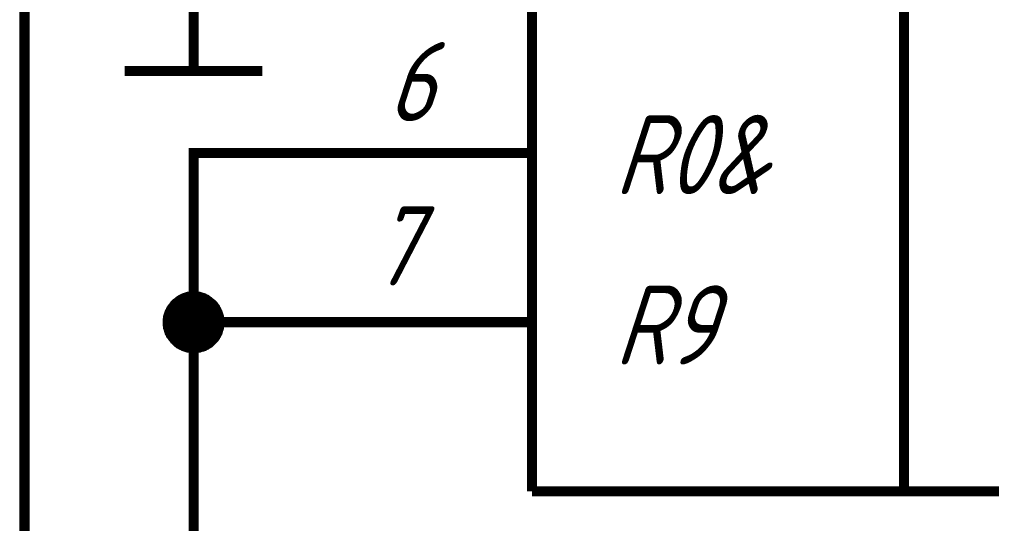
# Paper-space layout 'Layout1' of a CAD drawing. Header units: millimetres. Extents: x 0 to 420, y 0 to 297.
# Drawn here: x 152.47 to 181.2, y 199.2 to 214.09 of the extents above; entities that cross this region are included whole.
import ezdxf

# ---------------------------------------------------------------- set-up
doc = ezdxf.new("R2010")
doc.units = ezdxf.units.MM
doc.layers.add('Sheet', color=255, linetype='Continuous')
doc.styles.add('GOST', font='', dxfattribs={"oblique": 18})
doc.styles.get('GOST').set_extended_font_data('GOST type A')

psp = doc.layouts.get("Layout1")

# ---------------------------------------------------------------- linework, layer by layer
at = {"layer": 'Sheet'}
for points, const_width in [([(167.619, 200.15), (167.619, 245.146)], 0.3), ([(178.611, 245.146), (178.611, 200.15)], 0.3), ([(162.634, 240.149), (152.619, 240.149), (152.619, 160.15), (227.103, 160.15), (372.589, 160.15), (372.589, 110.133), (370.097, 110.133)], 0.3), ([(157.616, 217.645), (157.616, 212.569)], 0.3), ([(155.583, 212.569), (159.648, 212.569)], 0.3), ([(162.623, 210.144), (157.616, 210.144), (157.616, 205.147), (157.616, 172.648)], 0.3), ([(167.619, 210.144), (162.623, 210.144)], 0.3), ([(156.852, 205.147), (156.852, 205.18), (156.852, 205.225), (156.863, 205.259), (156.863, 205.304), (156.875, 205.338), (156.886, 205.371), (156.897, 205.405), (156.908, 205.439), (156.931, 205.472), (156.942, 205.506), (156.964, 205.54), (156.987, 205.573), (157.009, 205.596), (157.032, 205.63), (157.054, 205.663), (157.077, 205.686), (157.099, 205.708), (157.133, 205.731), (157.166, 205.753), (157.189, 205.776), (157.223, 205.798), (157.256, 205.82), (157.29, 205.832), (157.324, 205.854), (157.357, 205.865), (157.391, 205.877), (157.425, 205.888), (157.458, 205.899), (157.503, 205.899), (157.537, 205.91), (157.582, 205.91), (157.616, 205.91)], 0.3), ([(156.852, 205.147), (156.852, 205.18), (156.852, 205.225), (156.863, 205.259), (156.863, 205.304), (156.875, 205.338), (156.886, 205.371), (156.897, 205.405), (156.908, 205.439), (156.931, 205.472), (156.942, 205.506), (156.964, 205.54), (156.987, 205.573), (157.009, 205.596), (157.032, 205.63), (157.054, 205.663), (157.077, 205.686), (157.099, 205.708), (157.133, 205.731), (157.166, 205.753), (157.189, 205.776), (157.223, 205.798), (157.256, 205.82), (157.29, 205.832), (157.324, 205.854), (157.357, 205.865), (157.391, 205.877), (157.425, 205.888), (157.458, 205.899), (157.503, 205.899), (157.537, 205.91), (157.582, 205.91), (157.616, 205.91)], 0.3), ([(156.852, 205.147), (156.852, 205.18), (156.852, 205.225), (156.863, 205.259), (156.863, 205.304), (156.875, 205.338), (156.886, 205.371), (156.897, 205.405), (156.908, 205.439), (156.931, 205.472), (156.942, 205.506), (156.964, 205.54), (156.987, 205.573), (157.009, 205.596), (157.032, 205.63), (157.054, 205.663), (157.077, 205.686), (157.099, 205.708), (157.133, 205.731), (157.166, 205.753), (157.189, 205.776), (157.223, 205.798), (157.256, 205.82), (157.29, 205.832), (157.324, 205.854), (157.357, 205.865), (157.391, 205.877), (157.425, 205.888), (157.458, 205.899), (157.503, 205.899), (157.537, 205.91), (157.582, 205.91), (157.616, 205.91)], 0.3), ([(156.852, 205.147), (156.852, 205.18), (156.852, 205.225), (156.863, 205.259), (156.863, 205.304), (156.875, 205.338), (156.886, 205.371), (156.897, 205.405), (156.908, 205.439), (156.931, 205.472), (156.942, 205.506), (156.964, 205.54), (156.987, 205.573), (157.009, 205.596), (157.032, 205.63), (157.054, 205.663), (157.077, 205.686), (157.099, 205.708), (157.133, 205.731), (157.166, 205.753), (157.189, 205.776), (157.223, 205.798), (157.256, 205.82), (157.29, 205.832), (157.324, 205.854), (157.357, 205.865), (157.391, 205.877), (157.425, 205.888), (157.458, 205.899), (157.503, 205.899), (157.537, 205.91), (157.582, 205.91), (157.616, 205.91)], 0.3), ([(157.616, 205.91), (157.616, 205.91)], 0.3), ([(157.616, 205.91), (157.66, 205.91), (157.694, 205.91), (157.728, 205.899), (157.773, 205.899), (157.806, 205.888), (157.84, 205.877), (157.885, 205.865), (157.919, 205.854), (157.952, 205.832), (157.986, 205.82), (158.009, 205.798), (158.042, 205.776), (158.076, 205.753), (158.098, 205.731), (158.132, 205.708), (158.155, 205.686), (158.177, 205.663), (158.211, 205.63), (158.233, 205.596), (158.256, 205.573), (158.267, 205.54), (158.289, 205.506), (158.3, 205.472), (158.323, 205.439), (158.334, 205.405), (158.345, 205.371), (158.357, 205.338), (158.368, 205.304), (158.368, 205.259), (158.379, 205.225), (158.379, 205.18), (158.379, 205.147)], 0.3), ([(157.616, 205.91), (157.616, 205.91)], 0.3), ([(157.616, 205.91), (157.66, 205.91), (157.694, 205.91), (157.728, 205.899), (157.773, 205.899), (157.806, 205.888), (157.84, 205.877), (157.885, 205.865), (157.919, 205.854), (157.952, 205.832), (157.986, 205.82), (158.009, 205.798), (158.042, 205.776), (158.076, 205.753), (158.098, 205.731), (158.132, 205.708), (158.155, 205.686), (158.177, 205.663), (158.211, 205.63), (158.233, 205.596), (158.256, 205.573), (158.267, 205.54), (158.289, 205.506), (158.3, 205.472), (158.323, 205.439), (158.334, 205.405), (158.345, 205.371), (158.357, 205.338), (158.368, 205.304), (158.368, 205.259), (158.379, 205.225), (158.379, 205.18), (158.379, 205.147)], 0.3), ([(157.616, 205.91), (157.616, 205.91)], 0.3), ([(157.616, 205.91), (157.66, 205.91), (157.694, 205.91), (157.728, 205.899), (157.773, 205.899), (157.806, 205.888), (157.84, 205.877), (157.885, 205.865), (157.919, 205.854), (157.952, 205.832), (157.986, 205.82), (158.009, 205.798), (158.042, 205.776), (158.076, 205.753), (158.098, 205.731), (158.132, 205.708), (158.155, 205.686), (158.177, 205.663), (158.211, 205.63), (158.233, 205.596), (158.256, 205.573), (158.267, 205.54), (158.289, 205.506), (158.3, 205.472), (158.323, 205.439), (158.334, 205.405), (158.345, 205.371), (158.357, 205.338), (158.368, 205.304), (158.368, 205.259), (158.379, 205.225), (158.379, 205.18), (158.379, 205.147)], 0.3), ([(157.616, 205.91), (157.616, 205.91)], 0.3), ([(157.616, 205.91), (157.66, 205.91), (157.694, 205.91), (157.728, 205.899), (157.773, 205.899), (157.806, 205.888), (157.84, 205.877), (157.885, 205.865), (157.919, 205.854), (157.952, 205.832), (157.986, 205.82), (158.009, 205.798), (158.042, 205.776), (158.076, 205.753), (158.098, 205.731), (158.132, 205.708), (158.155, 205.686), (158.177, 205.663), (158.211, 205.63), (158.233, 205.596), (158.256, 205.573), (158.267, 205.54), (158.289, 205.506), (158.3, 205.472), (158.323, 205.439), (158.334, 205.405), (158.345, 205.371), (158.357, 205.338), (158.368, 205.304), (158.368, 205.259), (158.379, 205.225), (158.379, 205.18), (158.379, 205.147)], 0.3), ([(156.852, 205.147), (156.852, 205.18), (156.852, 205.225), (156.863, 205.259), (156.863, 205.304), (156.875, 205.338), (156.886, 205.371), (156.897, 205.405), (156.908, 205.439), (156.931, 205.472), (156.942, 205.506), (156.964, 205.54), (156.987, 205.573), (157.009, 205.596), (157.032, 205.63), (157.054, 205.663), (157.077, 205.686), (157.099, 205.708), (157.133, 205.731), (157.166, 205.753), (157.189, 205.776), (157.223, 205.798), (157.256, 205.82), (157.29, 205.832), (157.324, 205.854), (157.357, 205.865), (157.391, 205.877), (157.425, 205.888), (157.458, 205.899), (157.503, 205.899), (157.537, 205.91), (157.582, 205.91), (157.616, 205.91)], 0.0991), ([(156.852, 205.147), (156.852, 205.18), (156.852, 205.225), (156.863, 205.259), (156.863, 205.304), (156.875, 205.338), (156.886, 205.371), (156.897, 205.405), (156.908, 205.439), (156.931, 205.472), (156.942, 205.506), (156.964, 205.54), (156.987, 205.573), (157.009, 205.596), (157.032, 205.63), (157.054, 205.663), (157.077, 205.686), (157.099, 205.708), (157.133, 205.731), (157.166, 205.753), (157.189, 205.776), (157.223, 205.798), (157.256, 205.82), (157.29, 205.832), (157.324, 205.854), (157.357, 205.865), (157.391, 205.877), (157.425, 205.888), (157.458, 205.899), (157.503, 205.899), (157.537, 205.91), (157.582, 205.91), (157.616, 205.91)], 0.0991), ([(156.852, 205.147), (156.852, 205.18), (156.852, 205.225), (156.863, 205.259), (156.863, 205.304), (156.875, 205.338), (156.886, 205.371), (156.897, 205.405), (156.908, 205.439), (156.931, 205.472), (156.942, 205.506), (156.964, 205.54), (156.987, 205.573), (157.009, 205.596), (157.032, 205.63), (157.054, 205.663), (157.077, 205.686), (157.099, 205.708), (157.133, 205.731), (157.166, 205.753), (157.189, 205.776), (157.223, 205.798), (157.256, 205.82), (157.29, 205.832), (157.324, 205.854), (157.357, 205.865), (157.391, 205.877), (157.425, 205.888), (157.458, 205.899), (157.503, 205.899), (157.537, 205.91), (157.582, 205.91), (157.616, 205.91)], 0.0991), ([(156.852, 205.147), (156.852, 205.18), (156.852, 205.225), (156.863, 205.259), (156.863, 205.304), (156.875, 205.338), (156.886, 205.371), (156.897, 205.405), (156.908, 205.439), (156.931, 205.472), (156.942, 205.506), (156.964, 205.54), (156.987, 205.573), (157.009, 205.596), (157.032, 205.63), (157.054, 205.663), (157.077, 205.686), (157.099, 205.708), (157.133, 205.731), (157.166, 205.753), (157.189, 205.776), (157.223, 205.798), (157.256, 205.82), (157.29, 205.832), (157.324, 205.854), (157.357, 205.865), (157.391, 205.877), (157.425, 205.888), (157.458, 205.899), (157.503, 205.899), (157.537, 205.91), (157.582, 205.91), (157.616, 205.91)], 0.0991), ([(157.616, 205.91), (157.616, 205.91)], 0.0991), ([(157.616, 205.91), (157.66, 205.91), (157.694, 205.91), (157.728, 205.899), (157.773, 205.899), (157.806, 205.888), (157.84, 205.877), (157.885, 205.865), (157.919, 205.854), (157.952, 205.832), (157.986, 205.82), (158.009, 205.798), (158.042, 205.776), (158.076, 205.753), (158.098, 205.731), (158.132, 205.708), (158.155, 205.686), (158.177, 205.663), (158.211, 205.63), (158.233, 205.596), (158.256, 205.573), (158.267, 205.54), (158.289, 205.506), (158.3, 205.472), (158.323, 205.439), (158.334, 205.405), (158.345, 205.371), (158.357, 205.338), (158.368, 205.304), (158.368, 205.259), (158.379, 205.225), (158.379, 205.18), (158.379, 205.147)], 0.0991), ([(157.616, 205.91), (157.616, 205.91)], 0.0991), ([(157.616, 205.91), (157.66, 205.91), (157.694, 205.91), (157.728, 205.899), (157.773, 205.899), (157.806, 205.888), (157.84, 205.877), (157.885, 205.865), (157.919, 205.854), (157.952, 205.832), (157.986, 205.82), (158.009, 205.798), (158.042, 205.776), (158.076, 205.753), (158.098, 205.731), (158.132, 205.708), (158.155, 205.686), (158.177, 205.663), (158.211, 205.63), (158.233, 205.596), (158.256, 205.573), (158.267, 205.54), (158.289, 205.506), (158.3, 205.472), (158.323, 205.439), (158.334, 205.405), (158.345, 205.371), (158.357, 205.338), (158.368, 205.304), (158.368, 205.259), (158.379, 205.225), (158.379, 205.18), (158.379, 205.147)], 0.0991), ([(157.616, 205.91), (157.616, 205.91)], 0.0991), ([(157.616, 205.91), (157.66, 205.91), (157.694, 205.91), (157.728, 205.899), (157.773, 205.899), (157.806, 205.888), (157.84, 205.877), (157.885, 205.865), (157.919, 205.854), (157.952, 205.832), (157.986, 205.82), (158.009, 205.798), (158.042, 205.776), (158.076, 205.753), (158.098, 205.731), (158.132, 205.708), (158.155, 205.686), (158.177, 205.663), (158.211, 205.63), (158.233, 205.596), (158.256, 205.573), (158.267, 205.54), (158.289, 205.506), (158.3, 205.472), (158.323, 205.439), (158.334, 205.405), (158.345, 205.371), (158.357, 205.338), (158.368, 205.304), (158.368, 205.259), (158.379, 205.225), (158.379, 205.18), (158.379, 205.147)], 0.0991), ([(157.616, 205.91), (157.616, 205.91)], 0.0991), ([(157.616, 205.91), (157.66, 205.91), (157.694, 205.91), (157.728, 205.899), (157.773, 205.899), (157.806, 205.888), (157.84, 205.877), (157.885, 205.865), (157.919, 205.854), (157.952, 205.832), (157.986, 205.82), (158.009, 205.798), (158.042, 205.776), (158.076, 205.753), (158.098, 205.731), (158.132, 205.708), (158.155, 205.686), (158.177, 205.663), (158.211, 205.63), (158.233, 205.596), (158.256, 205.573), (158.267, 205.54), (158.289, 205.506), (158.3, 205.472), (158.323, 205.439), (158.334, 205.405), (158.345, 205.371), (158.357, 205.338), (158.368, 205.304), (158.368, 205.259), (158.379, 205.225), (158.379, 205.18), (158.379, 205.147)], 0.0991), ([(157.616, 204.383), (157.582, 204.383), (157.537, 204.383), (157.503, 204.394), (157.458, 204.394), (157.425, 204.406), (157.391, 204.417), (157.357, 204.428), (157.324, 204.439), (157.29, 204.462), (157.256, 204.473), (157.223, 204.495), (157.189, 204.507), (157.166, 204.529), (157.133, 204.552), (157.099, 204.585), (157.077, 204.608), (157.054, 204.63), (157.032, 204.664), (157.009, 204.686), (156.987, 204.72), (156.964, 204.754), (156.942, 204.776), (156.931, 204.81), (156.908, 204.843), (156.897, 204.877), (156.886, 204.922), (156.875, 204.956), (156.863, 204.989), (156.863, 205.034), (156.852, 205.068), (156.852, 205.102), (156.852, 205.147)], 0.3), ([(156.852, 205.147), (156.852, 205.147)], 0.3), ([(157.616, 204.383), (157.582, 204.383), (157.537, 204.383), (157.503, 204.394), (157.458, 204.394), (157.425, 204.406), (157.391, 204.417), (157.357, 204.428), (157.324, 204.439), (157.29, 204.462), (157.256, 204.473), (157.223, 204.495), (157.189, 204.507), (157.166, 204.529), (157.133, 204.552), (157.099, 204.585), (157.077, 204.608), (157.054, 204.63), (157.032, 204.664), (157.009, 204.686), (156.987, 204.72), (156.964, 204.754), (156.942, 204.776), (156.931, 204.81), (156.908, 204.843), (156.897, 204.877), (156.886, 204.922), (156.875, 204.956), (156.863, 204.989), (156.863, 205.034), (156.852, 205.068), (156.852, 205.102), (156.852, 205.147)], 0.3), ([(156.852, 205.147), (156.852, 205.147)], 0.3), ([(157.616, 204.383), (157.582, 204.383), (157.537, 204.383), (157.503, 204.394), (157.458, 204.394), (157.425, 204.406), (157.391, 204.417), (157.357, 204.428), (157.324, 204.439), (157.29, 204.462), (157.256, 204.473), (157.223, 204.495), (157.189, 204.507), (157.166, 204.529), (157.133, 204.552), (157.099, 204.585), (157.077, 204.608), (157.054, 204.63), (157.032, 204.664), (157.009, 204.686), (156.987, 204.72), (156.964, 204.754), (156.942, 204.776), (156.931, 204.81), (156.908, 204.843), (156.897, 204.877), (156.886, 204.922), (156.875, 204.956), (156.863, 204.989), (156.863, 205.034), (156.852, 205.068), (156.852, 205.102), (156.852, 205.147)], 0.3), ([(156.852, 205.147), (156.852, 205.147)], 0.3), ([(157.616, 204.383), (157.582, 204.383), (157.537, 204.383), (157.503, 204.394), (157.458, 204.394), (157.425, 204.406), (157.391, 204.417), (157.357, 204.428), (157.324, 204.439), (157.29, 204.462), (157.256, 204.473), (157.223, 204.495), (157.189, 204.507), (157.166, 204.529), (157.133, 204.552), (157.099, 204.585), (157.077, 204.608), (157.054, 204.63), (157.032, 204.664), (157.009, 204.686), (156.987, 204.72), (156.964, 204.754), (156.942, 204.776), (156.931, 204.81), (156.908, 204.843), (156.897, 204.877), (156.886, 204.922), (156.875, 204.956), (156.863, 204.989), (156.863, 205.034), (156.852, 205.068), (156.852, 205.102), (156.852, 205.147)], 0.3), ([(156.852, 205.147), (156.852, 205.147)], 0.3), ([(157.616, 204.383), (157.582, 204.383), (157.537, 204.383), (157.503, 204.394), (157.458, 204.394), (157.425, 204.406), (157.391, 204.417), (157.357, 204.428), (157.324, 204.439), (157.29, 204.462), (157.256, 204.473), (157.223, 204.495), (157.189, 204.507), (157.166, 204.529), (157.133, 204.552), (157.099, 204.585), (157.077, 204.608), (157.054, 204.63), (157.032, 204.664), (157.009, 204.686), (156.987, 204.72), (156.964, 204.754), (156.942, 204.776), (156.931, 204.81), (156.908, 204.843), (156.897, 204.877), (156.886, 204.922), (156.875, 204.956), (156.863, 204.989), (156.863, 205.034), (156.852, 205.068), (156.852, 205.102), (156.852, 205.147)], 0.0991), ([(156.852, 205.147), (156.852, 205.147)], 0.0991), ([(157.616, 204.383), (157.582, 204.383), (157.537, 204.383), (157.503, 204.394), (157.458, 204.394), (157.425, 204.406), (157.391, 204.417), (157.357, 204.428), (157.324, 204.439), (157.29, 204.462), (157.256, 204.473), (157.223, 204.495), (157.189, 204.507), (157.166, 204.529), (157.133, 204.552), (157.099, 204.585), (157.077, 204.608), (157.054, 204.63), (157.032, 204.664), (157.009, 204.686), (156.987, 204.72), (156.964, 204.754), (156.942, 204.776), (156.931, 204.81), (156.908, 204.843), (156.897, 204.877), (156.886, 204.922), (156.875, 204.956), (156.863, 204.989), (156.863, 205.034), (156.852, 205.068), (156.852, 205.102), (156.852, 205.147)], 0.0991), ([(156.852, 205.147), (156.852, 205.147)], 0.0991), ([(157.616, 204.383), (157.582, 204.383), (157.537, 204.383), (157.503, 204.394), (157.458, 204.394), (157.425, 204.406), (157.391, 204.417), (157.357, 204.428), (157.324, 204.439), (157.29, 204.462), (157.256, 204.473), (157.223, 204.495), (157.189, 204.507), (157.166, 204.529), (157.133, 204.552), (157.099, 204.585), (157.077, 204.608), (157.054, 204.63), (157.032, 204.664), (157.009, 204.686), (156.987, 204.72), (156.964, 204.754), (156.942, 204.776), (156.931, 204.81), (156.908, 204.843), (156.897, 204.877), (156.886, 204.922), (156.875, 204.956), (156.863, 204.989), (156.863, 205.034), (156.852, 205.068), (156.852, 205.102), (156.852, 205.147)], 0.0991), ([(156.852, 205.147), (156.852, 205.147)], 0.0991), ([(157.616, 204.383), (157.582, 204.383), (157.537, 204.383), (157.503, 204.394), (157.458, 204.394), (157.425, 204.406), (157.391, 204.417), (157.357, 204.428), (157.324, 204.439), (157.29, 204.462), (157.256, 204.473), (157.223, 204.495), (157.189, 204.507), (157.166, 204.529), (157.133, 204.552), (157.099, 204.585), (157.077, 204.608), (157.054, 204.63), (157.032, 204.664), (157.009, 204.686), (156.987, 204.72), (156.964, 204.754), (156.942, 204.776), (156.931, 204.81), (156.908, 204.843), (156.897, 204.877), (156.886, 204.922), (156.875, 204.956), (156.863, 204.989), (156.863, 205.034), (156.852, 205.068), (156.852, 205.102), (156.852, 205.147)], 0.0991), ([(156.852, 205.147), (156.852, 205.147)], 0.0991), ([(162.623, 205.147), (157.616, 205.147)], 0.3), ([(158.379, 205.147), (158.379, 205.102), (158.379, 205.068), (158.368, 205.034), (158.368, 204.989), (158.357, 204.956), (158.345, 204.922), (158.334, 204.877), (158.323, 204.843), (158.3, 204.81), (158.289, 204.776), (158.267, 204.754), (158.256, 204.72), (158.233, 204.686), (158.211, 204.664), (158.177, 204.63), (158.155, 204.608), (158.132, 204.585), (158.098, 204.552), (158.076, 204.529), (158.042, 204.507), (158.009, 204.495), (157.986, 204.473), (157.952, 204.462), (157.919, 204.439), (157.885, 204.428), (157.84, 204.417), (157.806, 204.406), (157.773, 204.394), (157.728, 204.394), (157.694, 204.383), (157.66, 204.383), (157.616, 204.383)], 0.3), ([(158.379, 205.147), (158.379, 205.102), (158.379, 205.068), (158.368, 205.034), (158.368, 204.989), (158.357, 204.956), (158.345, 204.922), (158.334, 204.877), (158.323, 204.843), (158.3, 204.81), (158.289, 204.776), (158.267, 204.754), (158.256, 204.72), (158.233, 204.686), (158.211, 204.664), (158.177, 204.63), (158.155, 204.608), (158.132, 204.585), (158.098, 204.552), (158.076, 204.529), (158.042, 204.507), (158.009, 204.495), (157.986, 204.473), (157.952, 204.462), (157.919, 204.439), (157.885, 204.428), (157.84, 204.417), (157.806, 204.406), (157.773, 204.394), (157.728, 204.394), (157.694, 204.383), (157.66, 204.383), (157.616, 204.383)], 0.3), ([(158.379, 205.147), (158.379, 205.102), (158.379, 205.068), (158.368, 205.034), (158.368, 204.989), (158.357, 204.956), (158.345, 204.922), (158.334, 204.877), (158.323, 204.843), (158.3, 204.81), (158.289, 204.776), (158.267, 204.754), (158.256, 204.72), (158.233, 204.686), (158.211, 204.664), (158.177, 204.63), (158.155, 204.608), (158.132, 204.585), (158.098, 204.552), (158.076, 204.529), (158.042, 204.507), (158.009, 204.495), (157.986, 204.473), (157.952, 204.462), (157.919, 204.439), (157.885, 204.428), (157.84, 204.417), (157.806, 204.406), (157.773, 204.394), (157.728, 204.394), (157.694, 204.383), (157.66, 204.383), (157.616, 204.383)], 0.3), ([(158.379, 205.147), (158.379, 205.102), (158.379, 205.068), (158.368, 205.034), (158.368, 204.989), (158.357, 204.956), (158.345, 204.922), (158.334, 204.877), (158.323, 204.843), (158.3, 204.81), (158.289, 204.776), (158.267, 204.754), (158.256, 204.72), (158.233, 204.686), (158.211, 204.664), (158.177, 204.63), (158.155, 204.608), (158.132, 204.585), (158.098, 204.552), (158.076, 204.529), (158.042, 204.507), (158.009, 204.495), (157.986, 204.473), (157.952, 204.462), (157.919, 204.439), (157.885, 204.428), (157.84, 204.417), (157.806, 204.406), (157.773, 204.394), (157.728, 204.394), (157.694, 204.383), (157.66, 204.383), (157.616, 204.383)], 0.3), ([(158.379, 205.147), (158.379, 205.102), (158.379, 205.068), (158.368, 205.034), (158.368, 204.989), (158.357, 204.956), (158.345, 204.922), (158.334, 204.877), (158.323, 204.843), (158.3, 204.81), (158.289, 204.776), (158.267, 204.754), (158.256, 204.72), (158.233, 204.686), (158.211, 204.664), (158.177, 204.63), (158.155, 204.608), (158.132, 204.585), (158.098, 204.552), (158.076, 204.529), (158.042, 204.507), (158.009, 204.495), (157.986, 204.473), (157.952, 204.462), (157.919, 204.439), (157.885, 204.428), (157.84, 204.417), (157.806, 204.406), (157.773, 204.394), (157.728, 204.394), (157.694, 204.383), (157.66, 204.383), (157.616, 204.383)], 0.0991), ([(158.379, 205.147), (158.379, 205.102), (158.379, 205.068), (158.368, 205.034), (158.368, 204.989), (158.357, 204.956), (158.345, 204.922), (158.334, 204.877), (158.323, 204.843), (158.3, 204.81), (158.289, 204.776), (158.267, 204.754), (158.256, 204.72), (158.233, 204.686), (158.211, 204.664), (158.177, 204.63), (158.155, 204.608), (158.132, 204.585), (158.098, 204.552), (158.076, 204.529), (158.042, 204.507), (158.009, 204.495), (157.986, 204.473), (157.952, 204.462), (157.919, 204.439), (157.885, 204.428), (157.84, 204.417), (157.806, 204.406), (157.773, 204.394), (157.728, 204.394), (157.694, 204.383), (157.66, 204.383), (157.616, 204.383)], 0.0991), ([(158.379, 205.147), (158.379, 205.102), (158.379, 205.068), (158.368, 205.034), (158.368, 204.989), (158.357, 204.956), (158.345, 204.922), (158.334, 204.877), (158.323, 204.843), (158.3, 204.81), (158.289, 204.776), (158.267, 204.754), (158.256, 204.72), (158.233, 204.686), (158.211, 204.664), (158.177, 204.63), (158.155, 204.608), (158.132, 204.585), (158.098, 204.552), (158.076, 204.529), (158.042, 204.507), (158.009, 204.495), (157.986, 204.473), (157.952, 204.462), (157.919, 204.439), (157.885, 204.428), (157.84, 204.417), (157.806, 204.406), (157.773, 204.394), (157.728, 204.394), (157.694, 204.383), (157.66, 204.383), (157.616, 204.383)], 0.0991), ([(158.379, 205.147), (158.379, 205.102), (158.379, 205.068), (158.368, 205.034), (158.368, 204.989), (158.357, 204.956), (158.345, 204.922), (158.334, 204.877), (158.323, 204.843), (158.3, 204.81), (158.289, 204.776), (158.267, 204.754), (158.256, 204.72), (158.233, 204.686), (158.211, 204.664), (158.177, 204.63), (158.155, 204.608), (158.132, 204.585), (158.098, 204.552), (158.076, 204.529), (158.042, 204.507), (158.009, 204.495), (157.986, 204.473), (157.952, 204.462), (157.919, 204.439), (157.885, 204.428), (157.84, 204.417), (157.806, 204.406), (157.773, 204.394), (157.728, 204.394), (157.694, 204.383), (157.66, 204.383), (157.616, 204.383)], 0.0991), ([(158.379, 205.147), (158.379, 205.147), (158.379, 205.147), (158.379, 205.147), (158.379, 205.147), (158.379, 205.147), (158.379, 205.147), (158.379, 205.147), (158.379, 205.147), (158.379, 205.147), (158.379, 205.147), (158.379, 205.147), (158.379, 205.147), (158.379, 205.147), (158.379, 205.147), (158.379, 205.147), (158.379, 205.147), (158.379, 205.147), (158.379, 205.147), (158.379, 205.147), (158.379, 205.147), (158.379, 205.147), (158.379, 205.147), (158.379, 205.147), (158.379, 205.147), (158.379, 205.147), (158.379, 205.147), (158.379, 205.147), (158.379, 205.147), (158.379, 205.147), (158.379, 205.147), (158.379, 205.147), (158.379, 205.147)], 0.3), ([(158.379, 205.147), (158.379, 205.147)], 0.3), ([(158.379, 205.147), (158.379, 205.147), (158.379, 205.147), (158.379, 205.147), (158.379, 205.147), (158.379, 205.147), (158.379, 205.147), (158.379, 205.147), (158.379, 205.147), (158.379, 205.147), (158.379, 205.147), (158.379, 205.147), (158.379, 205.147), (158.379, 205.147), (158.379, 205.147), (158.379, 205.147), (158.379, 205.147), (158.379, 205.147), (158.379, 205.147), (158.379, 205.147), (158.379, 205.147), (158.379, 205.147), (158.379, 205.147), (158.379, 205.147), (158.379, 205.147), (158.379, 205.147), (158.379, 205.147), (158.379, 205.147), (158.379, 205.147), (158.379, 205.147), (158.379, 205.147), (158.379, 205.147), (158.379, 205.147)], 0.3), ([(158.379, 205.147), (158.379, 205.147)], 0.3), ([(158.379, 205.147), (158.379, 205.147), (158.379, 205.147), (158.379, 205.147), (158.379, 205.147), (158.379, 205.147), (158.379, 205.147), (158.379, 205.147), (158.379, 205.147), (158.379, 205.147), (158.379, 205.147), (158.379, 205.147), (158.379, 205.147), (158.379, 205.147), (158.379, 205.147), (158.379, 205.147), (158.379, 205.147), (158.379, 205.147), (158.379, 205.147), (158.379, 205.147), (158.379, 205.147), (158.379, 205.147), (158.379, 205.147), (158.379, 205.147), (158.379, 205.147), (158.379, 205.147), (158.379, 205.147), (158.379, 205.147), (158.379, 205.147), (158.379, 205.147), (158.379, 205.147), (158.379, 205.147), (158.379, 205.147)], 0.3), ([(158.379, 205.147), (158.379, 205.147)], 0.3), ([(158.379, 205.147), (158.379, 205.147), (158.379, 205.147), (158.379, 205.147), (158.379, 205.147), (158.379, 205.147), (158.379, 205.147), (158.379, 205.147), (158.379, 205.147), (158.379, 205.147), (158.379, 205.147), (158.379, 205.147), (158.379, 205.147), (158.379, 205.147), (158.379, 205.147), (158.379, 205.147), (158.379, 205.147), (158.379, 205.147), (158.379, 205.147), (158.379, 205.147), (158.379, 205.147), (158.379, 205.147), (158.379, 205.147), (158.379, 205.147), (158.379, 205.147), (158.379, 205.147), (158.379, 205.147), (158.379, 205.147), (158.379, 205.147), (158.379, 205.147), (158.379, 205.147), (158.379, 205.147), (158.379, 205.147)], 0.3), ([(158.379, 205.147), (158.379, 205.147)], 0.3), ([(158.379, 205.147), (158.379, 205.147), (158.379, 205.147), (158.379, 205.147), (158.379, 205.147), (158.379, 205.147), (158.379, 205.147), (158.379, 205.147), (158.379, 205.147), (158.379, 205.147), (158.379, 205.147), (158.379, 205.147), (158.379, 205.147), (158.379, 205.147), (158.379, 205.147), (158.379, 205.147), (158.379, 205.147), (158.379, 205.147), (158.379, 205.147), (158.379, 205.147), (158.379, 205.147), (158.379, 205.147), (158.379, 205.147), (158.379, 205.147), (158.379, 205.147), (158.379, 205.147), (158.379, 205.147), (158.379, 205.147), (158.379, 205.147), (158.379, 205.147), (158.379, 205.147), (158.379, 205.147), (158.379, 205.147)], 0.0991), ([(158.379, 205.147), (158.379, 205.147)], 0.0991), ([(158.379, 205.147), (158.379, 205.147), (158.379, 205.147), (158.379, 205.147), (158.379, 205.147), (158.379, 205.147), (158.379, 205.147), (158.379, 205.147), (158.379, 205.147), (158.379, 205.147), (158.379, 205.147), (158.379, 205.147), (158.379, 205.147), (158.379, 205.147), (158.379, 205.147), (158.379, 205.147), (158.379, 205.147), (158.379, 205.147), (158.379, 205.147), (158.379, 205.147), (158.379, 205.147), (158.379, 205.147), (158.379, 205.147), (158.379, 205.147), (158.379, 205.147), (158.379, 205.147), (158.379, 205.147), (158.379, 205.147), (158.379, 205.147), (158.379, 205.147), (158.379, 205.147), (158.379, 205.147), (158.379, 205.147)], 0.0991), ([(158.379, 205.147), (158.379, 205.147)], 0.0991), ([(158.379, 205.147), (158.379, 205.147), (158.379, 205.147), (158.379, 205.147), (158.379, 205.147), (158.379, 205.147), (158.379, 205.147), (158.379, 205.147), (158.379, 205.147), (158.379, 205.147), (158.379, 205.147), (158.379, 205.147), (158.379, 205.147), (158.379, 205.147), (158.379, 205.147), (158.379, 205.147), (158.379, 205.147), (158.379, 205.147), (158.379, 205.147), (158.379, 205.147), (158.379, 205.147), (158.379, 205.147), (158.379, 205.147), (158.379, 205.147), (158.379, 205.147), (158.379, 205.147), (158.379, 205.147), (158.379, 205.147), (158.379, 205.147), (158.379, 205.147), (158.379, 205.147), (158.379, 205.147), (158.379, 205.147)], 0.0991), ([(158.379, 205.147), (158.379, 205.147)], 0.0991), ([(158.379, 205.147), (158.379, 205.147), (158.379, 205.147), (158.379, 205.147), (158.379, 205.147), (158.379, 205.147), (158.379, 205.147), (158.379, 205.147), (158.379, 205.147), (158.379, 205.147), (158.379, 205.147), (158.379, 205.147), (158.379, 205.147), (158.379, 205.147), (158.379, 205.147), (158.379, 205.147), (158.379, 205.147), (158.379, 205.147), (158.379, 205.147), (158.379, 205.147), (158.379, 205.147), (158.379, 205.147), (158.379, 205.147), (158.379, 205.147), (158.379, 205.147), (158.379, 205.147), (158.379, 205.147), (158.379, 205.147), (158.379, 205.147), (158.379, 205.147), (158.379, 205.147), (158.379, 205.147), (158.379, 205.147)], 0.0991), ([(158.379, 205.147), (158.379, 205.147)], 0.0991), ([(167.619, 205.147), (162.623, 205.147)], 0.3), ([(207.612, 200.15), (167.619, 200.15)], 0.3)]:
    psp.add_lwpolyline(points, dxfattribs=dict(at, const_width=const_width))
at = {"layer": 'Sheet', "const_width": 0.762}
psp.add_lwpolyline([(157.223, 205.151, 1), (157.985, 205.151, 1)], format="xyb", close=True, dxfattribs=at)

# ---------------------------------------------------------------- texts
at = {"layer": 'Sheet', "style": 'GOST', "oblique": 18}
for s, height, p in [('6', 2.336, (163.328, 211.087)), ('R0&', 2.3358, (170.044, 208.931)), ('7', 2.336, (162.859, 206.236)), ('R9', 2.3358, (170.044, 203.9))]:
    psp.add_text(s, height=height, dxfattribs=at).set_placement(p)

doc.saveas('drawing.dxf')
